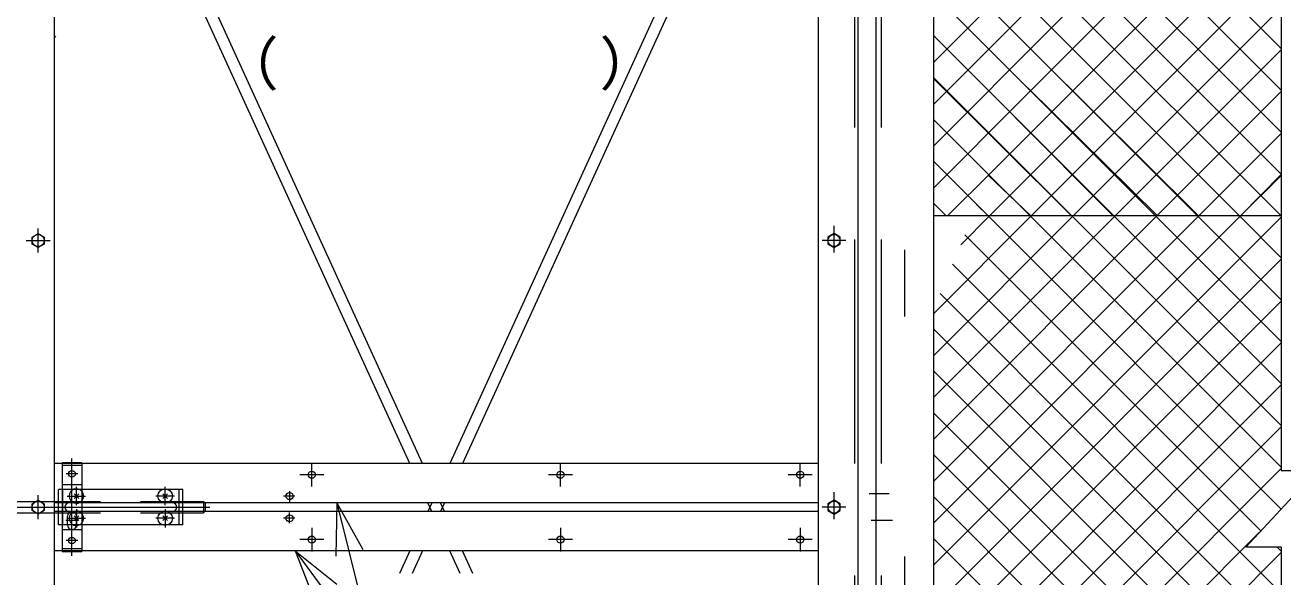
# Model space of a CAD drawing. Units: millimetres, scale not verified. Extents: x -5936 to 5936, y -4198 to 4198.
# Drawn here: x -4379 to -2963, y -150 to 471 of the extents above; entities that cross this region are included whole.
import ezdxf
from ezdxf.enums import TextEntityAlignment as Align

# ---------------------------------------------------------------- set-up
doc = ezdxf.new("R2010")
doc.units = ezdxf.units.MM
doc.header["$LTSCALE"] = 30
for name, pattern in [('DASHED', [7.5, 6, -1.5]), ('USER2', [12.6, 8.4, -4.2]), ('USER3', [50.5, 30, -9, 2.5, -9]), ('USER4', [50.8, 31.75, -6.35, 6.35, -6.35])]:
    doc.linetypes.add(name, pattern=pattern)
for name, color, linetype, lineweight in [('0-1_27', 3, 'Continuous', 9), ('0-2_D-STR1', 1, 'Continuous', 9), ('0-3_D-STR-TXT', 7, 'Continuous', 9), ('0-C_1', 7, 'Continuous', 9), ('0-E_D-STR2', 7, 'Continuous', 9)]:
    doc.layers.add(name, color=color, linetype=linetype, lineweight=lineweight)
doc.styles.add('ＭＳ ゴシック', font='')
doc.styles.get('ＭＳ ゴシック').set_extended_font_data('MS Gothic')

# ---------------------------------------------------------------- blocks, each defined once
blk = doc.blocks.new('G68')
at = {"layer": '0-C_1'}
for q in [(59710.6, 114873.8), (58958.7, 114323.6), (61042.4, 112264.8)]:
    blk.add_line((58308, 116001.8), q, dxfattribs=at)
blk = doc.blocks.new('G69')
at = {"layer": '0-C_1'}
for q in [(59679.9, 115822.1), (60584.3, 116046.5), (61042.4, 112264.8)]:
    blk.add_line((59713.5, 117621.8), q, dxfattribs=at)

msp = doc.modelspace()

# ---------------------------------------------------------------- linework, layer by layer
at = {"layer": '0-1_27'}
for p, q in [((-4315.44, -21.2), (-4337.44, -21.2)), ((-4337.44, -21.2), (-4337.44, -121.2)), ((-4315.44, -24.2), (-4337.44, -24.2)), ((-4326.44, -126.14), (-4326.44, -16.26)), ((-4315.44, -21.2), (-4315.44, -121.2)), ((-4319.81, -33.7), (-4333.06, -33.7)), ((-4315.44, -46.2), (-4337.44, -46.2)), ((-4336.94, -51.2), (-4336.94, -91.2)), ((-4336.94, -51.2), (-4336.94, -91.2)), ((-4324.09, -61.35), (-4318.78, -56.05)), ((-4318.78, -61.35), (-4324.09, -56.05)), ((-4321.44, -69.09), (-4321.44, -48.3)), ((-4224.09, -61.35), (-4218.78, -56.05)), ((-4218.78, -61.35), (-4224.09, -56.05)), ((-4221.44, -69.09), (-4221.44, -48.3)), ((-4331.83, -58.7), (-4311.04, -58.7)), ((-4211.04, -58.7), (-4231.83, -58.7)), ((-4178.42, -64.7), (-4178.42, -77.7)), ((-4178.42, -64.7), (-4176.42, -66.7)), ((-4176.42, -66.7), (-4176.42, -75.7)), ((-4331.83, -83.7), (-4311.04, -83.7)), ((-4331.44, -91.2), (-4331.44, -81.2)), ((-4324.09, -86.35), (-4318.78, -81.05)), ((-4318.78, -86.35), (-4324.09, -81.05)), ((-4321.44, -73.3), (-4321.44, -94.09)), ((-4321.44, -91.2), (-4321.44, -81.2)), ((-4211.04, -83.7), (-4231.83, -83.7)), ((-4224.09, -81.05), (-4218.78, -86.35)), ((-4218.78, -81.05), (-4224.09, -86.35)), ((-4221.44, -73.3), (-4221.44, -94.09)), ((-4176.42, -75.7), (-4178.42, -77.7)), ((-4337.44, -96.2), (-4315.44, -96.2)), ((-4319.7, -86.2), (-4333.17, -86.2)), ((-4319.81, -108.7), (-4333.06, -108.7)), ((-4315.44, -118.2), (-4337.44, -118.2)), ((-4337.44, -121.2), (-4315.44, -121.2))]:
    msp.add_line(p, q, dxfattribs=at)
at = {"layer": '0-1_27', "linetype": 'DASHED'}
for p, q in [((-4201.44, -51.2), (-4341.44, -51.2)), ((-4341.44, -91.2), (-4341.44, -51.2)), ((-4205.94, -51.2), (-4205.94, -91.2)), ((-4201.44, -91.2), (-4201.44, -51.2)), ((-4474.42, -64.7), (-4178.42, -64.7)), ((-4474.42, -77.7), (-4178.42, -77.7)), ((-4201.44, -91.2), (-4341.44, -91.2))]:
    msp.add_line(p, q, dxfattribs=at)
at = {"layer": '0-1_27', "linetype": 'USER4'}
msp.add_line((-4483, -71.2), (-4171.09, -71.2), dxfattribs=at)
at = {"layer": '0-1_27'}
for centre, radius in [((-4326.44, -33.7), 3.75), ((-4221.44, -58.7), 8.14), ((-4221.44, -83.7), 8.14), ((-4326.44, -108.7), 3.75)]:
    msp.add_circle(centre, radius, dxfattribs=at)
for centre, radius, start, end in [((-4321.44, -58.7), 8.14, 42.48082, 317.51915), ((-4321.44, -58.7), 8.14, 317.51915, 42.48082), ((-4329.44, -71.2), 5, 90.00001, 269.99932), ((-4213.44, -71.2), 5, 270.00071, 90.00002), ((-4326.44, -81.2), 5, 0.00035, 180.00001), ((-4321.44, -83.7), 8.14, 42.4809, 317.51907), ((-4321.44, -83.7), 8.14, 317.51907, 42.4809), ((-4326.44, -91.2), 5, 180.00002, 0.00001)]:
    msp.add_arc(centre, radius, start, end, dxfattribs=at)
at = {"layer": '0-2_D-STR1'}
for p, q in [((-2964.95, 1425.6), (-2964.95, -30.05)), ((-4346.44, 1363.51), (-4346.44, -1011.2)), ((-3486.44, 1363.51), (-3486.44, -1011.2)), ((-3441.44, 1363.51), (-3441.44, -1056.2)), ((-3421.44, 1363.79), (-3421.44, -1386.2)), ((-3356.44, 1364.01), (-3356.44, -1386.2)), ((-3931.7, -22.2), (-4339.29, 868.8)), ((-3493.58, 868.8), (-3901.17, -22.2)), ((-3946, -22.2), (-4346.44, 853.18)), ((-3486.44, 853.18), (-3886.87, -22.2)), ((-3356.44, 256.8), (-2964.95, 256.8)), ((-3486.44, -22.2), (-4346.44, -22.2)), ((-2924.95, -30.05), (-3004.95, -116.21)), ((-2964.95, -30.05), (-2924.95, -30.05)), ((-3406.22, -56.2), (-3428.77, -56.2)), ((-3486.44, -66.2), (-4346.44, -66.2)), ((-3921.3, -66.2), (-3925.87, -76.2)), ((-3921.3, -76.2), (-3925.87, -66.2)), ((-3907, -66.2), (-3911.58, -76.2)), ((-3907, -76.2), (-3911.58, -66.2)), ((-3486.44, -76.2), (-4346.44, -76.2)), ((-3402.61, -86.2), (-3426.64, -86.2)), ((-3486.44, -120.2), (-4346.44, -120.2)), ((-3946, -120.2), (-3957.72, -145.82)), ((-3931.7, -120.2), (-3943.42, -145.82)), ((-3889.45, -145.82), (-3901.17, -120.2)), ((-3875.16, -145.82), (-3886.87, -120.2)), ((-2964.95, -116.21), (-3004.95, -116.21)), ((-2964.95, -116.21), (-2964.95, -1151.88))]:
    msp.add_line(p, q, dxfattribs=at)
at = {"layer": '0-2_D-STR1', "linetype": 'USER3'}
for p, q in [((-3388.94, 1388.33), (-3388.94, -1443.44)), ((-4364.44, 215.37), (-4364.44, 242.25)), ((-3468.44, 215.37), (-3468.44, 245.5)), ((-4377.87, 228.8), (-4350.99, 228.8)), ((-3455, 228.8), (-3481.89, 228.8)), ((-4056.44, -48.13), (-4056.44, -21.25)), ((-3776.44, -48.13), (-3776.44, -21.25)), ((-3506.44, -48.13), (-3506.44, -21.25)), ((-4043, -34.7), (-4069.89, -34.7)), ((-3763, -34.7), (-3789.89, -34.7)), ((-3493, -34.7), (-3519.89, -34.7)), ((-4081.44, -53.24), (-4081.44, -65.17)), ((-3468.44, -84.63), (-3468.44, -54.5)), ((-4364.44, -84.63), (-4364.44, -57.75)), ((-4075.37, -58.7), (-4088.31, -58.7)), ((-4377.87, -71.2), (-4350.99, -71.2)), ((-4377.87, -71.2), (-4350.99, -71.2)), ((-4075.37, -83.7), (-4088.31, -83.7)), ((-4081.44, -89.16), (-4081.44, -77.23)), ((-3455, -71.2), (-3481.89, -71.2)), ((-4056.44, -94.27), (-4056.44, -121.15)), ((-3776.44, -94.27), (-3776.44, -121.15)), ((-3506.44, -94.27), (-3506.44, -121.15)), ((-4043, -107.7), (-4069.89, -107.7)), ((-3763, -107.7), (-3789.89, -107.7)), ((-3493, -107.7), (-3519.89, -107.7))]:
    msp.add_line(p, q, dxfattribs=at)
at = {"layer": '0-2_D-STR1', "linetype": 'USER2'}
for p, q in [((-3445.44, 1363.79), (-3445.44, -1052.2)), ((-3415.44, 1363.79), (-3415.44, -1386.2))]:
    msp.add_line(p, q, dxfattribs=at)
at = {"layer": '0-2_D-STR1'}
for points in [[(-4364.44, 236.64), (-4357.65, 232.72), (-4357.65, 224.88), (-4364.44, 220.96), (-4371.23, 224.88), (-4371.23, 232.72)], [(-3468.44, 236.64), (-3475.23, 232.72), (-3475.23, 224.88), (-3468.44, 220.96), (-3461.65, 224.88), (-3461.65, 232.72)], [(-4364.44, -63.36), (-4357.65, -67.28), (-4357.65, -75.12), (-4364.44, -79.04), (-4371.23, -75.12), (-4371.23, -67.28)], [(-3468.44, -63.36), (-3475.23, -67.28), (-3475.23, -75.12), (-3468.44, -79.04), (-3461.65, -75.12), (-3461.65, -67.28)]]:
    msp.add_lwpolyline(points, close=True, dxfattribs=at)
for centre, radius in [((-4364.44, 228.8), 6.8), ((-3468.44, 228.8), 6.8), ((-4056.44, -34.7), 4), ((-3776.44, -34.7), 4), ((-3506.44, -34.7), 4), ((-4081.44, -58.7), 4), ((-4364.44, -71.2), 6.8), ((-3468.44, -71.2), 6.8), ((-4081.44, -83.7), 4), ((-4056.44, -107.7), 4), ((-3776.44, -107.7), 4), ((-3506.44, -107.7), 4)]:
    msp.add_circle(centre, radius, dxfattribs=at)
at = {"layer": '0-E_D-STR2'}
for p, q in [((-3222.84, 467.21), (-3356.44, 600.8)), ((-3236.86, 434.09), (-3356.44, 553.66)), ((-3250.89, 400.97), (-3356.44, 506.52)), ((-2965.3, 256.8), (-3208.82, 500.32)), ((-4344.76, 457.76), (-4346.44, 459.43)), ((-3264.91, 367.85), (-3356.44, 459.38)), ((-3012.44, 256.8), (-3222.84, 467.21)), ((-3059.58, 256.8), (-3236.86, 434.09)), ((-3236.56, 433.82), (-3058.62, 256.8)), ((-3278.93, 334.74), (-3356.44, 412.24)), ((-3201.52, 256.8), (-3356.44, 411.27)), ((-3106.72, 256.8), (-3250.89, 400.97)), ((-3250.71, 400.91), (-3104.7, 256.8)), ((-3292.96, 301.62), (-3356.44, 365.1)), ((-3153.86, 256.8), (-3264.91, 367.85)), ((-3264.69, 367.77), (-3154.41, 256.8)), ((-3057.4, 256.8), (-2964.95, 349.25)), ((-3201, 256.8), (-3278.93, 334.74)), ((-3306.98, 268.5), (-3356.44, 317.96)), ((-3294.73, 302.53), (-3247.09, 256.8)), ((-3010.31, 256.8), (-2964.95, 303.17)), ((-3010.26, 256.8), (-2964.95, 302.11)), ((-3342.42, 256.8), (-3356.44, 270.82)), ((-3308.19, 269.4), (-3295.24, 256.8)), ((-3356.44, -89.37), (-3010.26, 256.8)), ((-3356.44, -42.23), (-3057.4, 256.8)), ((-3356.44, -136.51), (-2964.95, 254.97)), ((-3295.28, 256.8), (-3306.98, 268.5)), ((-2965.14, -73.34), (-3295.28, 256.8)), ((-2964.95, 20.76), (-3201, 256.8)), ((-2964.95, 67.9), (-3153.86, 256.8)), ((-2964.95, 115.04), (-3106.72, 256.8)), ((-2964.95, 162.18), (-3059.58, 256.8)), ((-2964.95, 209.32), (-3012.44, 256.8)), ((-2964.95, 256.46), (-2965.3, 256.8)), ((-2987.84, -97.78), (-3321, 235.39)), ((-3356.44, -183.65), (-2964.95, 207.83)), ((-2964.95, -167.8), (-3335.03, 202.27)), ((-3356.44, -230.79), (-2964.95, 160.69)), ((-2964.95, -214.94), (-3349.05, 169.15)), ((-2964.95, -262.09), (-3356.44, 129.4)), ((-3356.44, -277.93), (-2964.95, 113.55)), ((-2964.95, -309.23), (-3356.44, 82.26)), ((-3356.44, -325.07), (-2964.95, 66.41)), ((-2964.95, -356.37), (-3356.44, 35.12)), ((-3356.44, -372.22), (-2964.95, 19.27)), ((-2969.26, -399.2), (-3356.44, -12.02)), ((-3336.28, -399.2), (-2964.95, -27.87)), ((-3016.4, -399.2), (-3356.44, -59.16)), ((-3063.54, -399.2), (-3356.44, -106.3)), ((-3289.14, -399.2), (-2989.36, -99.42)), ((-3242, -399.2), (-2964.95, -122.15)), ((-2964.95, -120.66), (-2969.4, -116.21))]:
    msp.add_line(p, q, dxfattribs=at)
for points in [[(-2964.95, 445.02), (-3152.72, 632.79), (-3356.44, 836.5)], [(-3356.44, 429.17), (-3152.66, 632.95), (-2964.95, 820.66)], [(-2964.95, 397.88), (-3166.75, 599.67), (-3356.44, 789.36)], [(-3356.44, 382.03), (-3187.28, 551.19), (-2964.95, 773.51)], [(-2964.95, 350.74), (-3180.77, 566.56), (-3356.44, 742.22)], [(-3356.44, 334.89), (-3221.9, 469.43), (-2964.95, 726.37)], [(-2964.95, 303.6), (-3194.79, 533.44), (-3356.44, 695.08)], [(-3356.44, 287.75), (-3256.52, 387.67), (-2964.95, 679.23)], [(-3340.25, 256.8), (-3291.14, 305.9), (-2964.95, 632.09)], [(-3325.76, 224.14), (-3293.11, 256.8), (-2964.95, 584.95)], [(-3356.44, 146.33), (-3245.97, 256.8), (-2964.95, 537.81)], [(-3356.44, 99.19), (-3198.82, 256.8), (-2964.95, 490.67)], [(-3356.44, 52.05), (-3151.68, 256.8), (-2964.95, 443.53)], [(-3356.44, 4.91), (-3104.54, 256.8), (-2964.95, 396.39)], [(-2964.95, -26.38), (-3248.14, 256.8), (-3292.96, 301.62)]]:
    msp.add_lwpolyline(points, dxfattribs=at)

# ---------------------------------------------------------------- block references
at = {"layer": '0-3_D-STR-TXT', "xscale": 0.03333333, "yscale": 0.03333333}
for name in ['G69', 'G68']:
    msp.add_blockref(name, (-6018.56, -3986.93), dxfattribs=at)

# ---------------------------------------------------------------- texts
at = {"layer": '0-3_D-STR-TXT', "style": 'ＭＳ ゴシック'}
msp.add_text('（\u3000\u3000   \u3000\u3000）', height=48.17, dxfattribs=at).set_placement((-4159.41, 389.19), align=Align.BOTTOM_LEFT)

doc.saveas('drawing.dxf')
